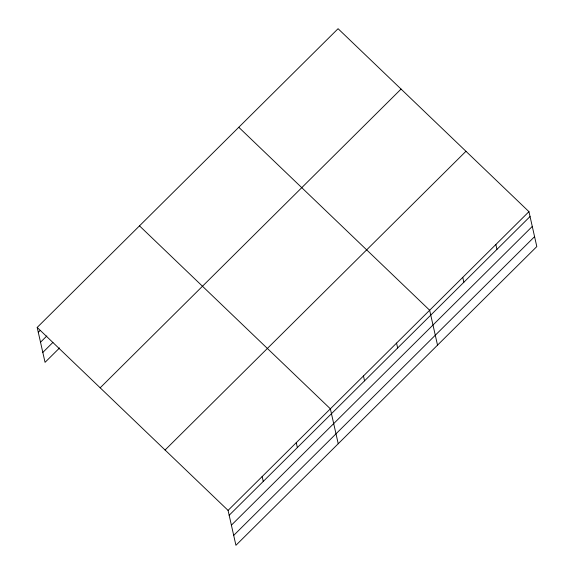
<?xml version="1.0" encoding="UTF-8"?>
<svg xmlns="http://www.w3.org/2000/svg" width="574" height="574" viewBox="0 0 574 574"><rect width="100%" height="100%" fill="white"/><g stroke="black" fill="none" stroke-linecap="round" stroke-linejoin="round"><path stroke-width="0.86" d="M37.188 327.431L338.072 28.7L528.948 211.662L536.812 246.569L235.928 545.3L228.065 510.394L37.188 327.431L45.052 362.338L59.581 347.923M38.286 332.31L40.18 330.43M40.517 342.219L46.831 335.955M42.82 352.429L52.923 342.398M100.177 387.809L401.061 89.078M165.075 450.016L465.959 151.285M228.065 510.394L528.948 211.662M229.162 515.273L530.046 216.534M231.394 525.181L532.277 226.443M233.697 535.391L534.581 236.653M238.777 127.285L429.653 310.24L437.524 345.146M139.489 225.862L330.366 408.824L338.229 443.731M495.85 244.517L496.948 249.396M462.752 277.378L463.849 282.257M396.555 343.101L397.66 347.98M363.464 375.963L364.562 380.842M296.263 442.683L297.361 447.555M262.16 476.535L263.265 481.414"/></g></svg>
